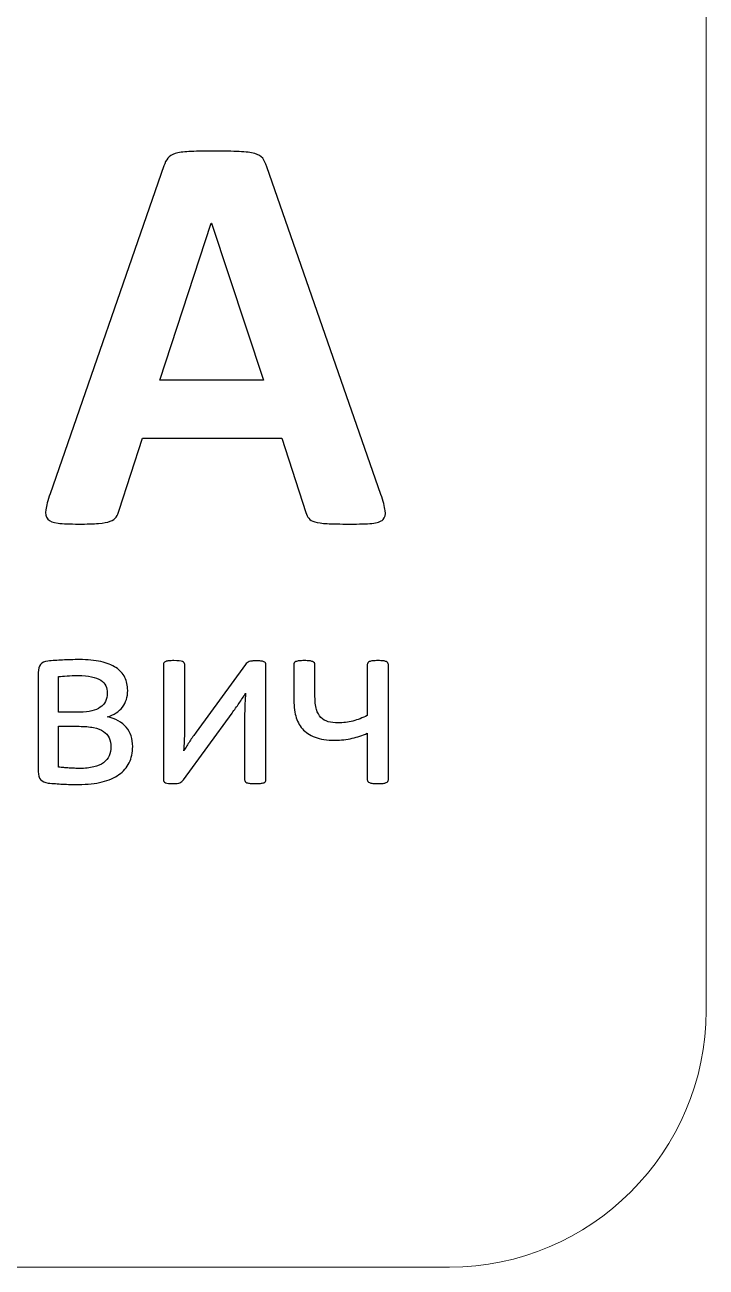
# Model space of a CAD drawing. Header units: millimetres. Extents: x -40 to 40, y -50 to 50.
# Drawn here: x 20.56 to 40.38, y -50 to -13.84 of the extents above; entities that cross this region are included whole.
import ezdxf

# ---------------------------------------------------------------- set-up
doc = ezdxf.new("R2010")
doc.units = ezdxf.units.MM
doc.header["$MEASUREMENT"] = 0
doc.layers.add('layer 1', color=7, linetype='Continuous')

msp = doc.modelspace()

# ---------------------------------------------------------------- linework, layer by layer
at = {"layer": 'layer 1', "color": 7, "lineweight": 5}
msp.add_open_spline([(-32.9186, 50), (-32.9186, 50), (32.9186, 50), (32.9186, 50), (32.9186, 50), (37.025, 50), (40.3846, 46.6404), (40.3846, 42.5339), (40.3846, 42.5339), (40.3846, 42.5339), (40.3846, -42.5339), (40.3846, -42.5339), (40.3846, -42.5339), (40.3846, -46.6404), (37.025, -50), (32.9186, -50), (32.9186, -50), (32.9186, -50), (-32.9186, -50), (-32.9186, -50), (-32.9186, -50), (-37.025, -50), (-40.3846, -46.6404), (-40.3846, -42.5339), (-40.3846, -42.5339), (-40.3846, -42.5339), (-40.3846, 42.5339), (-40.3846, 42.5339), (-40.3846, 42.5339), (-40.3846, 46.6404), (-37.025, 50), (-32.9186, 50)], degree=3, knots=[0, 0, 0, 0, 0.125, 0.125, 0.125, 0.125, 0.25, 0.25, 0.25, 0.25, 0.375, 0.375, 0.375, 0.375, 0.5, 0.5, 0.5, 0.5, 0.625, 0.625, 0.625, 0.625, 0.75, 0.75, 0.75, 0.75, 0.875, 0.875, 0.875, 0.875, 1, 1, 1, 1], dxfattribs=at)
at = {"layer": 'layer 1', "color": 19}
for points, knots in [([(30.9197, -27.507), (30.9848, -27.7055), (31.0274, -27.8642), (31.0444, -27.9805), (31.0444, -27.9805), (31.0614, -28.0967), (31.0387, -28.1846), (30.9792, -28.2442), (30.9792, -28.2442), (30.9168, -28.3008), (30.809, -28.3377), (30.6531, -28.3519), (30.6531, -28.3519), (30.5001, -28.366), (30.2846, -28.3717), (30.0153, -28.3717), (30.0153, -28.3717), (29.7318, -28.3717), (29.5106, -28.3689), (29.3547, -28.3604), (29.3547, -28.3604), (29.1959, -28.3519), (29.0769, -28.3348), (28.9918, -28.3094), (28.9918, -28.3094), (28.9096, -28.2838), (28.8529, -28.2498), (28.8189, -28.2045), (28.8189, -28.2045), (28.7848, -28.1619), (28.7565, -28.1024), (28.7367, -28.0315), (28.7367, -28.0315), (28.7367, -28.0315), (28.0307, -25.8712), (28.0307, -25.8712), (28.0307, -25.8712), (28.0307, -25.8712), (23.9767, -25.8712), (23.9767, -25.8712), (23.9767, -25.8712), (23.9767, -25.8712), (23.2991, -27.972), (23.2991, -27.972), (23.2991, -27.972), (23.2764, -28.0513), (23.2481, -28.1166), (23.2112, -28.1676), (23.2112, -28.1676), (23.1772, -28.2215), (23.1176, -28.2611), (23.0383, -28.2923), (23.0383, -28.2923), (22.9589, -28.3235), (22.8455, -28.3434), (22.6981, -28.3547), (22.6981, -28.3547), (22.5506, -28.366), (22.3579, -28.3717), (22.1197, -28.3717), (22.1197, -28.3717), (21.8646, -28.3717), (21.6661, -28.3632), (21.5215, -28.3462), (21.5215, -28.3462), (21.3769, -28.3292), (21.2777, -28.2895), (21.2238, -28.2271), (21.2238, -28.2271), (21.1671, -28.1619), (21.1473, -28.0712), (21.1643, -27.955), (21.1643, -27.955), (21.1813, -27.8387), (21.2238, -27.6856), (21.2891, -27.49), (21.2891, -27.49), (21.2891, -27.49), (24.6004, -17.9502), (24.6004, -17.9502), (24.6004, -17.9502), (24.6315, -17.8566), (24.6712, -17.7801), (24.7166, -17.7234), (24.7166, -17.7234), (24.7591, -17.6638), (24.83, -17.6213), (24.9264, -17.5901), (24.9264, -17.5901), (25.0256, -17.5589), (25.1589, -17.5391), (25.3318, -17.5306), (25.3318, -17.5306), (25.5019, -17.5221), (25.7287, -17.5192), (26.0122, -17.5192), (26.0122, -17.5192), (26.3382, -17.5192), (26.5991, -17.5221), (26.7918, -17.5306), (26.7918, -17.5306), (26.9875, -17.5391), (27.1377, -17.5589), (27.2454, -17.5901), (27.2454, -17.5901), (27.3532, -17.6213), (27.4297, -17.6667), (27.4779, -17.7262), (27.4779, -17.7262), (27.5233, -17.7886), (27.5658, -17.8708), (27.597, -17.9757), (27.597, -17.9757), (27.597, -17.9757), (30.9197, -27.507), (30.9197, -27.507)], [0, 0, 0, 0, 0.0344828, 0.0344828, 0.0344828, 0.0344828, 0.0689655, 0.0689655, 0.0689655, 0.0689655, 0.1034483, 0.1034483, 0.1034483, 0.1034483, 0.137931, 0.137931, 0.137931, 0.137931, 0.1724138, 0.1724138, 0.1724138, 0.1724138, 0.2068966, 0.2068966, 0.2068966, 0.2068966, 0.2413793, 0.2413793, 0.2413793, 0.2413793, 0.2758621, 0.2758621, 0.2758621, 0.2758621, 0.3103448, 0.3103448, 0.3103448, 0.3103448, 0.3448276, 0.3448276, 0.3448276, 0.3448276, 0.3793103, 0.3793103, 0.3793103, 0.3793103, 0.4137931, 0.4137931, 0.4137931, 0.4137931, 0.4482759, 0.4482759, 0.4482759, 0.4482759, 0.4827586, 0.4827586, 0.4827586, 0.4827586, 0.5172414, 0.5172414, 0.5172414, 0.5172414, 0.5517241, 0.5517241, 0.5517241, 0.5517241, 0.5862069, 0.5862069, 0.5862069, 0.5862069, 0.6206897, 0.6206897, 0.6206897, 0.6206897, 0.6551724, 0.6551724, 0.6551724, 0.6551724, 0.6896552, 0.6896552, 0.6896552, 0.6896552, 0.7241379, 0.7241379, 0.7241379, 0.7241379, 0.7586207, 0.7586207, 0.7586207, 0.7586207, 0.7931034, 0.7931034, 0.7931034, 0.7931034, 0.8275862, 0.8275862, 0.8275862, 0.8275862, 0.862069, 0.862069, 0.862069, 0.862069, 0.8965517, 0.8965517, 0.8965517, 0.8965517, 0.9310345, 0.9310345, 0.9310345, 0.9310345, 0.9655172, 0.9655172, 0.9655172, 0.9655172, 1, 1, 1, 1]), ([(25.9867, -19.6143), (25.9867, -19.6143), (25.9782, -19.6143), (25.9782, -19.6143), (25.9782, -19.6143), (25.9782, -19.6143), (24.4813, -24.1872), (24.4813, -24.1872), (24.4813, -24.1872), (24.4813, -24.1872), (27.4978, -24.1872), (27.4978, -24.1872), (27.4978, -24.1872), (27.4978, -24.1872), (25.9867, -19.6143), (25.9867, -19.6143)], [0, 0, 0, 0, 0.25, 0.25, 0.25, 0.25, 0.5, 0.5, 0.5, 0.5, 0.75, 0.75, 0.75, 0.75, 1, 1, 1, 1]), ([(23.6933, -34.8483), (23.6933, -35.0247), (23.6603, -35.1821), (23.593, -35.3192), (23.593, -35.3192), (23.5258, -35.4575), (23.4267, -35.5718), (23.2947, -35.6657), (23.2947, -35.6657), (23.164, -35.7584), (23.0003, -35.8294), (22.8048, -35.8777), (22.8048, -35.8777), (22.608, -35.9259), (22.3795, -35.95), (22.1193, -35.95), (22.1193, -35.95), (22.0381, -35.95), (21.9581, -35.95), (21.882, -35.9488), (21.882, -35.9488), (21.8046, -35.9475), (21.7297, -35.9449), (21.6586, -35.9411), (21.6586, -35.9411), (21.5862, -35.9373), (21.5151, -35.9323), (21.4441, -35.9272), (21.4441, -35.9272), (21.3743, -35.9234), (21.3032, -35.917), (21.2346, -35.9094), (21.2346, -35.9094), (21.1343, -35.8967), (21.062, -35.8637), (21.015, -35.8104), (21.015, -35.8104), (20.9681, -35.7571), (20.944, -35.6784), (20.944, -35.5743), (20.944, -35.5743), (20.944, -35.5743), (20.944, -32.6929), (20.944, -32.6929), (20.944, -32.6929), (20.944, -32.5914), (20.9668, -32.5127), (21.0125, -32.4582), (21.0125, -32.4582), (21.0582, -32.4036), (21.1293, -32.3718), (21.2232, -32.3617), (21.2232, -32.3617), (21.288, -32.3541), (21.3565, -32.3477), (21.4301, -32.3426), (21.4301, -32.3426), (21.5024, -32.3388), (21.5773, -32.3337), (21.6548, -32.3299), (21.6548, -32.3299), (21.7322, -32.3261), (21.8109, -32.3236), (21.8934, -32.321), (21.8934, -32.321), (21.9746, -32.3185), (22.0571, -32.3172), (22.1422, -32.3172), (22.1422, -32.3172), (22.3833, -32.3172), (22.5915, -32.3375), (22.7667, -32.3769), (22.7667, -32.3769), (22.9431, -32.4163), (23.0891, -32.4747), (23.2059, -32.5508), (23.2059, -32.5508), (23.3226, -32.6282), (23.409, -32.7221), (23.4648, -32.8339), (23.4648, -32.8339), (23.5207, -32.9456), (23.5486, -33.0725), (23.5486, -33.2159), (23.5486, -33.2159), (23.5486, -33.4038), (23.4978, -33.565), (23.3975, -33.6995), (23.3975, -33.6995), (23.2973, -33.8328), (23.1488, -33.928), (22.9533, -33.9851), (22.9533, -33.9851), (23.1983, -34.0372), (23.3836, -34.1374), (23.508, -34.286), (23.508, -34.286), (23.6311, -34.4357), (23.6933, -34.6223), (23.6933, -34.8483)], [0, 0, 0, 0, 0.04, 0.04, 0.04, 0.04, 0.08, 0.08, 0.08, 0.08, 0.12, 0.12, 0.12, 0.12, 0.16, 0.16, 0.16, 0.16, 0.2, 0.2, 0.2, 0.2, 0.24, 0.24, 0.24, 0.24, 0.28, 0.28, 0.28, 0.28, 0.32, 0.32, 0.32, 0.32, 0.36, 0.36, 0.36, 0.36, 0.4, 0.4, 0.4, 0.4, 0.44, 0.44, 0.44, 0.44, 0.48, 0.48, 0.48, 0.48, 0.52, 0.52, 0.52, 0.52, 0.56, 0.56, 0.56, 0.56, 0.6, 0.6, 0.6, 0.6, 0.64, 0.64, 0.64, 0.64, 0.68, 0.68, 0.68, 0.68, 0.72, 0.72, 0.72, 0.72, 0.76, 0.76, 0.76, 0.76, 0.8, 0.8, 0.8, 0.8, 0.84, 0.84, 0.84, 0.84, 0.88, 0.88, 0.88, 0.88, 0.92, 0.92, 0.92, 0.92, 0.96, 0.96, 0.96, 0.96, 1, 1, 1, 1]), ([(27.5698, -35.8155), (27.5698, -35.8332), (27.5647, -35.8497), (27.5546, -35.8637), (27.5546, -35.8637), (27.5444, -35.8789), (27.5292, -35.8904), (27.5063, -35.8992), (27.5063, -35.8992), (27.4848, -35.9081), (27.453, -35.9145), (27.4137, -35.9196), (27.4137, -35.9196), (27.3743, -35.9246), (27.3248, -35.9272), (27.2651, -35.9272), (27.2651, -35.9272), (27.2055, -35.9272), (27.156, -35.9246), (27.1167, -35.9196), (27.1167, -35.9196), (27.0773, -35.9145), (27.0443, -35.9081), (27.0202, -35.8992), (27.0202, -35.8992), (26.9948, -35.8904), (26.9783, -35.8789), (26.9681, -35.8637), (26.9681, -35.8637), (26.958, -35.8485), (26.9529, -35.8332), (26.9529, -35.8155), (26.9529, -35.8155), (26.9529, -35.8155), (26.9529, -33.8887), (26.9529, -33.8887), (26.9529, -33.8887), (26.9529, -33.7909), (26.9554, -33.6932), (26.9605, -33.5916), (26.9605, -33.5916), (26.9656, -33.4914), (26.9719, -33.3936), (26.9796, -33.2959), (26.9796, -33.2959), (26.9224, -33.3962), (26.859, -33.4926), (26.7917, -33.5891), (26.7917, -33.5891), (26.7232, -33.6843), (26.6546, -33.7795), (26.5861, -33.8734), (26.5861, -33.8734), (26.5861, -33.8734), (25.1682, -35.8155), (25.1682, -35.8155), (25.1682, -35.8155), (25.1505, -35.8358), (25.1352, -35.8523), (25.1213, -35.8675), (25.1213, -35.8675), (25.1073, -35.8827), (25.0895, -35.8942), (25.0692, -35.9031), (25.0692, -35.9031), (25.0476, -35.9119), (25.021, -35.9183), (24.988, -35.9221), (24.988, -35.9221), (24.9563, -35.9259), (24.9157, -35.9272), (24.8687, -35.9272), (24.8687, -35.9272), (24.8141, -35.9272), (24.7684, -35.9246), (24.7341, -35.9196), (24.7341, -35.9196), (24.6986, -35.9145), (24.6707, -35.9081), (24.6503, -35.8992), (24.6503, -35.8992), (24.6288, -35.8904), (24.6135, -35.8789), (24.6047, -35.8637), (24.6047, -35.8637), (24.5958, -35.8485), (24.592, -35.8332), (24.592, -35.8155), (24.592, -35.8155), (24.592, -35.8155), (24.592, -32.4594), (24.592, -32.4594), (24.592, -32.4594), (24.592, -32.4417), (24.5958, -32.4264), (24.6047, -32.4112), (24.6047, -32.4112), (24.6135, -32.3959), (24.63, -32.3833), (24.6541, -32.3744), (24.6541, -32.3744), (24.677, -32.3642), (24.7087, -32.3566), (24.7494, -32.3528), (24.7494, -32.3528), (24.7887, -32.349), (24.837, -32.3477), (24.8954, -32.3477), (24.8954, -32.3477), (25.0147, -32.3477), (25.0971, -32.3566), (25.1416, -32.3756), (25.1416, -32.3756), (25.186, -32.3947), (25.2089, -32.4226), (25.2089, -32.4594), (25.2089, -32.4594), (25.2089, -32.4594), (25.2089, -34.3977), (25.2089, -34.3977), (25.2089, -34.3977), (25.2089, -34.4941), (25.2063, -34.5906), (25.2012, -34.6858), (25.2012, -34.6858), (25.1962, -34.7823), (25.1898, -34.8762), (25.1822, -34.9714), (25.1822, -34.9714), (25.2393, -34.8762), (25.2977, -34.7848), (25.3561, -34.6934), (25.3561, -34.6934), (25.4132, -34.6033), (25.4767, -34.5144), (25.5427, -34.4281), (25.5427, -34.4281), (25.5427, -34.4281), (26.9796, -32.4594), (26.9796, -32.4594), (26.9796, -32.4594), (26.9935, -32.4391), (27.0088, -32.4226), (27.0253, -32.4086), (27.0253, -32.4086), (27.0418, -32.3947), (27.0608, -32.3833), (27.0849, -32.3756), (27.0849, -32.3756), (27.1078, -32.3667), (27.1357, -32.3617), (27.1687, -32.3579), (27.1687, -32.3579), (27.2004, -32.3541), (27.2423, -32.3515), (27.2943, -32.3515), (27.2943, -32.3515), (27.3464, -32.3515), (27.3908, -32.3541), (27.4264, -32.3579), (27.4264, -32.3579), (27.4632, -32.3617), (27.4911, -32.368), (27.5127, -32.3782), (27.5127, -32.3782), (27.533, -32.3883), (27.5482, -32.3998), (27.5571, -32.415), (27.5571, -32.415), (27.566, -32.4302), (27.5698, -32.4467), (27.5698, -32.467), (27.5698, -32.467), (27.5698, -32.467), (27.5698, -35.8155), (27.5698, -35.8155)], [0, 0, 0, 0, 0.0227273, 0.0227273, 0.0227273, 0.0227273, 0.0454545, 0.0454545, 0.0454545, 0.0454545, 0.0681818, 0.0681818, 0.0681818, 0.0681818, 0.0909091, 0.0909091, 0.0909091, 0.0909091, 0.1136364, 0.1136364, 0.1136364, 0.1136364, 0.1363636, 0.1363636, 0.1363636, 0.1363636, 0.1590909, 0.1590909, 0.1590909, 0.1590909, 0.1818182, 0.1818182, 0.1818182, 0.1818182, 0.2045455, 0.2045455, 0.2045455, 0.2045455, 0.2272727, 0.2272727, 0.2272727, 0.2272727, 0.25, 0.25, 0.25, 0.25, 0.2727273, 0.2727273, 0.2727273, 0.2727273, 0.2954545, 0.2954545, 0.2954545, 0.2954545, 0.3181818, 0.3181818, 0.3181818, 0.3181818, 0.3409091, 0.3409091, 0.3409091, 0.3409091, 0.3636364, 0.3636364, 0.3636364, 0.3636364, 0.3863636, 0.3863636, 0.3863636, 0.3863636, 0.4090909, 0.4090909, 0.4090909, 0.4090909, 0.4318182, 0.4318182, 0.4318182, 0.4318182, 0.4545455, 0.4545455, 0.4545455, 0.4545455, 0.4772727, 0.4772727, 0.4772727, 0.4772727, 0.5, 0.5, 0.5, 0.5, 0.5227273, 0.5227273, 0.5227273, 0.5227273, 0.5454545, 0.5454545, 0.5454545, 0.5454545, 0.5681818, 0.5681818, 0.5681818, 0.5681818, 0.5909091, 0.5909091, 0.5909091, 0.5909091, 0.6136364, 0.6136364, 0.6136364, 0.6136364, 0.6363636, 0.6363636, 0.6363636, 0.6363636, 0.6590909, 0.6590909, 0.6590909, 0.6590909, 0.6818182, 0.6818182, 0.6818182, 0.6818182, 0.7045455, 0.7045455, 0.7045455, 0.7045455, 0.7272727, 0.7272727, 0.7272727, 0.7272727, 0.75, 0.75, 0.75, 0.75, 0.7727273, 0.7727273, 0.7727273, 0.7727273, 0.7954545, 0.7954545, 0.7954545, 0.7954545, 0.8181818, 0.8181818, 0.8181818, 0.8181818, 0.8409091, 0.8409091, 0.8409091, 0.8409091, 0.8636364, 0.8636364, 0.8636364, 0.8636364, 0.8863636, 0.8863636, 0.8863636, 0.8863636, 0.9090909, 0.9090909, 0.9090909, 0.9090909, 0.9318182, 0.9318182, 0.9318182, 0.9318182, 0.9545455, 0.9545455, 0.9545455, 0.9545455, 0.9772727, 0.9772727, 0.9772727, 0.9772727, 1, 1, 1, 1]), ([(31.1379, -35.8117), (31.1379, -35.832), (31.1328, -35.8485), (31.1226, -35.8624), (31.1226, -35.8624), (31.1125, -35.8751), (31.0972, -35.8878), (31.0744, -35.898), (31.0744, -35.898), (31.0515, -35.9069), (31.0211, -35.9145), (30.9804, -35.9196), (30.9804, -35.9196), (30.9411, -35.9246), (30.8916, -35.9272), (30.832, -35.9272), (30.832, -35.9272), (30.771, -35.9272), (30.7215, -35.9246), (30.6796, -35.9196), (30.6796, -35.9196), (30.639, -35.9145), (30.606, -35.9069), (30.5831, -35.898), (30.5831, -35.898), (30.559, -35.8878), (30.5425, -35.8751), (30.5336, -35.8624), (30.5336, -35.8624), (30.5248, -35.8485), (30.5209, -35.832), (30.5209, -35.8117), (30.5209, -35.8117), (30.5209, -35.8117), (30.5209, -34.4624), (30.5209, -34.4624), (30.5209, -34.4624), (30.3826, -34.5246), (30.2354, -34.5728), (30.0805, -34.6084), (30.0805, -34.6084), (29.9257, -34.6452), (29.7581, -34.663), (29.5779, -34.663), (29.5779, -34.663), (29.3469, -34.663), (29.1552, -34.6338), (29.0016, -34.5741), (29.0016, -34.5741), (28.848, -34.5144), (28.7249, -34.4319), (28.6335, -34.3291), (28.6335, -34.3291), (28.5421, -34.225), (28.4774, -34.1006), (28.438, -33.9572), (28.438, -33.9572), (28.3999, -33.8138), (28.3809, -33.6322), (28.3809, -33.414), (28.3809, -33.414), (28.3809, -33.414), (28.3809, -32.4632), (28.3809, -32.4632), (28.3809, -32.4632), (28.3809, -32.4429), (28.3847, -32.4264), (28.3936, -32.4125), (28.3936, -32.4125), (28.4025, -32.3998), (28.419, -32.3871), (28.4444, -32.3756), (28.4444, -32.3756), (28.4685, -32.3642), (28.5002, -32.3566), (28.5383, -32.3528), (28.5383, -32.3528), (28.5777, -32.349), (28.6259, -32.3477), (28.6855, -32.3477), (28.6855, -32.3477), (28.7477, -32.3477), (28.7985, -32.349), (28.8378, -32.3528), (28.8378, -32.3528), (28.8772, -32.3566), (28.9089, -32.3642), (28.9305, -32.3756), (28.9305, -32.3756), (28.9534, -32.3871), (28.9699, -32.3998), (28.9813, -32.4125), (28.9813, -32.4125), (28.9927, -32.4264), (28.9978, -32.4429), (28.9978, -32.4632), (28.9978, -32.4632), (28.9978, -32.4632), (28.9978, -33.3175), (28.9978, -33.3175), (28.9978, -33.3175), (28.9978, -33.518), (29.013, -33.6678), (29.0422, -33.7668), (29.0422, -33.7668), (29.0727, -33.8658), (29.1158, -33.9445), (29.1729, -34.0029), (29.1729, -34.0029), (29.2288, -34.06), (29.2999, -34.1019), (29.3824, -34.1247), (29.3824, -34.1247), (29.4649, -34.1489), (29.5626, -34.1603), (29.6743, -34.1603), (29.6743, -34.1603), (29.8203, -34.1603), (29.9637, -34.1412), (30.1033, -34.1044), (30.1033, -34.1044), (30.243, -34.0676), (30.3826, -34.0143), (30.5209, -33.9445), (30.5209, -33.9445), (30.5209, -33.9445), (30.5209, -32.4632), (30.5209, -32.4632), (30.5209, -32.4632), (30.5209, -32.4429), (30.5248, -32.4264), (30.5336, -32.4125), (30.5336, -32.4125), (30.5425, -32.3998), (30.559, -32.3871), (30.5831, -32.3756), (30.5831, -32.3756), (30.606, -32.3642), (30.639, -32.3566), (30.6796, -32.3528), (30.6796, -32.3528), (30.7215, -32.349), (30.771, -32.3477), (30.832, -32.3477), (30.832, -32.3477), (30.8916, -32.3477), (30.9411, -32.349), (30.9804, -32.3528), (30.9804, -32.3528), (31.0211, -32.3566), (31.0515, -32.3642), (31.0744, -32.3756), (31.0744, -32.3756), (31.0972, -32.3871), (31.1125, -32.3998), (31.1226, -32.4125), (31.1226, -32.4125), (31.1328, -32.4264), (31.1379, -32.4429), (31.1379, -32.4632), (31.1379, -32.4632), (31.1379, -32.4632), (31.1379, -35.8117), (31.1379, -35.8117)], [0, 0, 0, 0, 0.0243902, 0.0243902, 0.0243902, 0.0243902, 0.0487805, 0.0487805, 0.0487805, 0.0487805, 0.0731707, 0.0731707, 0.0731707, 0.0731707, 0.097561, 0.097561, 0.097561, 0.097561, 0.1219512, 0.1219512, 0.1219512, 0.1219512, 0.1463415, 0.1463415, 0.1463415, 0.1463415, 0.1707317, 0.1707317, 0.1707317, 0.1707317, 0.195122, 0.195122, 0.195122, 0.195122, 0.2195122, 0.2195122, 0.2195122, 0.2195122, 0.2439024, 0.2439024, 0.2439024, 0.2439024, 0.2682927, 0.2682927, 0.2682927, 0.2682927, 0.2926829, 0.2926829, 0.2926829, 0.2926829, 0.3170732, 0.3170732, 0.3170732, 0.3170732, 0.3414634, 0.3414634, 0.3414634, 0.3414634, 0.3658537, 0.3658537, 0.3658537, 0.3658537, 0.3902439, 0.3902439, 0.3902439, 0.3902439, 0.4146341, 0.4146341, 0.4146341, 0.4146341, 0.4390244, 0.4390244, 0.4390244, 0.4390244, 0.4634146, 0.4634146, 0.4634146, 0.4634146, 0.4878049, 0.4878049, 0.4878049, 0.4878049, 0.5121951, 0.5121951, 0.5121951, 0.5121951, 0.5365854, 0.5365854, 0.5365854, 0.5365854, 0.5609756, 0.5609756, 0.5609756, 0.5609756, 0.5853659, 0.5853659, 0.5853659, 0.5853659, 0.6097561, 0.6097561, 0.6097561, 0.6097561, 0.6341463, 0.6341463, 0.6341463, 0.6341463, 0.6585366, 0.6585366, 0.6585366, 0.6585366, 0.6829268, 0.6829268, 0.6829268, 0.6829268, 0.7073171, 0.7073171, 0.7073171, 0.7073171, 0.7317073, 0.7317073, 0.7317073, 0.7317073, 0.7560976, 0.7560976, 0.7560976, 0.7560976, 0.7804878, 0.7804878, 0.7804878, 0.7804878, 0.804878, 0.804878, 0.804878, 0.804878, 0.8292683, 0.8292683, 0.8292683, 0.8292683, 0.8536585, 0.8536585, 0.8536585, 0.8536585, 0.8780488, 0.8780488, 0.8780488, 0.8780488, 0.902439, 0.902439, 0.902439, 0.902439, 0.9268293, 0.9268293, 0.9268293, 0.9268293, 0.9512195, 0.9512195, 0.9512195, 0.9512195, 0.9756098, 0.9756098, 0.9756098, 0.9756098, 1, 1, 1, 1]), ([(22.9545, -33.2959), (22.9545, -33.2146), (22.9393, -33.1423), (22.9101, -33.0776), (22.9101, -33.0776), (22.8796, -33.0141), (22.8314, -32.9595), (22.7629, -32.9151), (22.7629, -32.9151), (22.6944, -32.8707), (22.6055, -32.8377), (22.4976, -32.8148), (22.4976, -32.8148), (22.3897, -32.7932), (22.259, -32.7818), (22.1041, -32.7818), (22.1041, -32.7818), (21.9873, -32.7818), (21.8807, -32.7843), (21.7843, -32.7907), (21.7843, -32.7907), (21.6865, -32.797), (21.6053, -32.8047), (21.538, -32.811), (21.538, -32.811), (21.538, -32.811), (21.538, -33.8481), (21.538, -33.8481), (21.538, -33.8481), (21.538, -33.8481), (22.1638, -33.8481), (22.1638, -33.8481), (22.1638, -33.8481), (22.4202, -33.8481), (22.6157, -33.8011), (22.7515, -33.7059), (22.7515, -33.7059), (22.8873, -33.6107), (22.9545, -33.4736), (22.9545, -33.2959)], [0, 0, 0, 0, 0.1, 0.1, 0.1, 0.1, 0.2, 0.2, 0.2, 0.2, 0.3, 0.3, 0.3, 0.3, 0.4, 0.4, 0.4, 0.4, 0.5, 0.5, 0.5, 0.5, 0.6, 0.6, 0.6, 0.6, 0.7, 0.7, 0.7, 0.7, 0.8, 0.8, 0.8, 0.8, 0.9, 0.9, 0.9, 0.9, 1, 1, 1, 1]), ([(23.0612, -34.8571), (23.0612, -34.7582), (23.0434, -34.6706), (23.0091, -34.5957), (23.0091, -34.5957), (22.9749, -34.5195), (22.919, -34.4573), (22.8441, -34.4078), (22.8441, -34.4078), (22.768, -34.3583), (22.6715, -34.3215), (22.5535, -34.2961), (22.5535, -34.2961), (22.4367, -34.272), (22.2971, -34.2593), (22.1359, -34.2593), (22.1359, -34.2593), (22.1359, -34.2593), (21.538, -34.2593), (21.538, -34.2593), (21.538, -34.2593), (21.538, -34.2593), (21.538, -35.4448), (21.538, -35.4448), (21.538, -35.4448), (21.585, -35.4524), (21.6345, -35.4575), (21.6852, -35.4613), (21.6852, -35.4613), (21.736, -35.4651), (21.7881, -35.469), (21.8414, -35.4728), (21.8414, -35.4728), (21.8947, -35.4766), (21.9467, -35.4791), (22, -35.4816), (22, -35.4816), (22.0533, -35.4842), (22.1028, -35.4855), (22.1473, -35.4855), (22.1473, -35.4855), (22.3085, -35.4855), (22.4455, -35.4715), (22.5598, -35.4423), (22.5598, -35.4423), (22.6741, -35.4144), (22.768, -35.3725), (22.8441, -35.3179), (22.8441, -35.3179), (22.919, -35.2633), (22.9749, -35.1973), (23.0091, -35.1199), (23.0091, -35.1199), (23.0434, -35.0412), (23.0612, -34.9536), (23.0612, -34.8571)], [0, 0, 0, 0, 0.0714286, 0.0714286, 0.0714286, 0.0714286, 0.1428571, 0.1428571, 0.1428571, 0.1428571, 0.2142857, 0.2142857, 0.2142857, 0.2142857, 0.2857143, 0.2857143, 0.2857143, 0.2857143, 0.3571429, 0.3571429, 0.3571429, 0.3571429, 0.4285714, 0.4285714, 0.4285714, 0.4285714, 0.5, 0.5, 0.5, 0.5, 0.5714286, 0.5714286, 0.5714286, 0.5714286, 0.6428571, 0.6428571, 0.6428571, 0.6428571, 0.7142857, 0.7142857, 0.7142857, 0.7142857, 0.7857143, 0.7857143, 0.7857143, 0.7857143, 0.8571429, 0.8571429, 0.8571429, 0.8571429, 0.9285714, 0.9285714, 0.9285714, 0.9285714, 1, 1, 1, 1])]:
    msp.add_open_spline(points, degree=3, knots=knots, dxfattribs=at)

doc.saveas('drawing.dxf')
